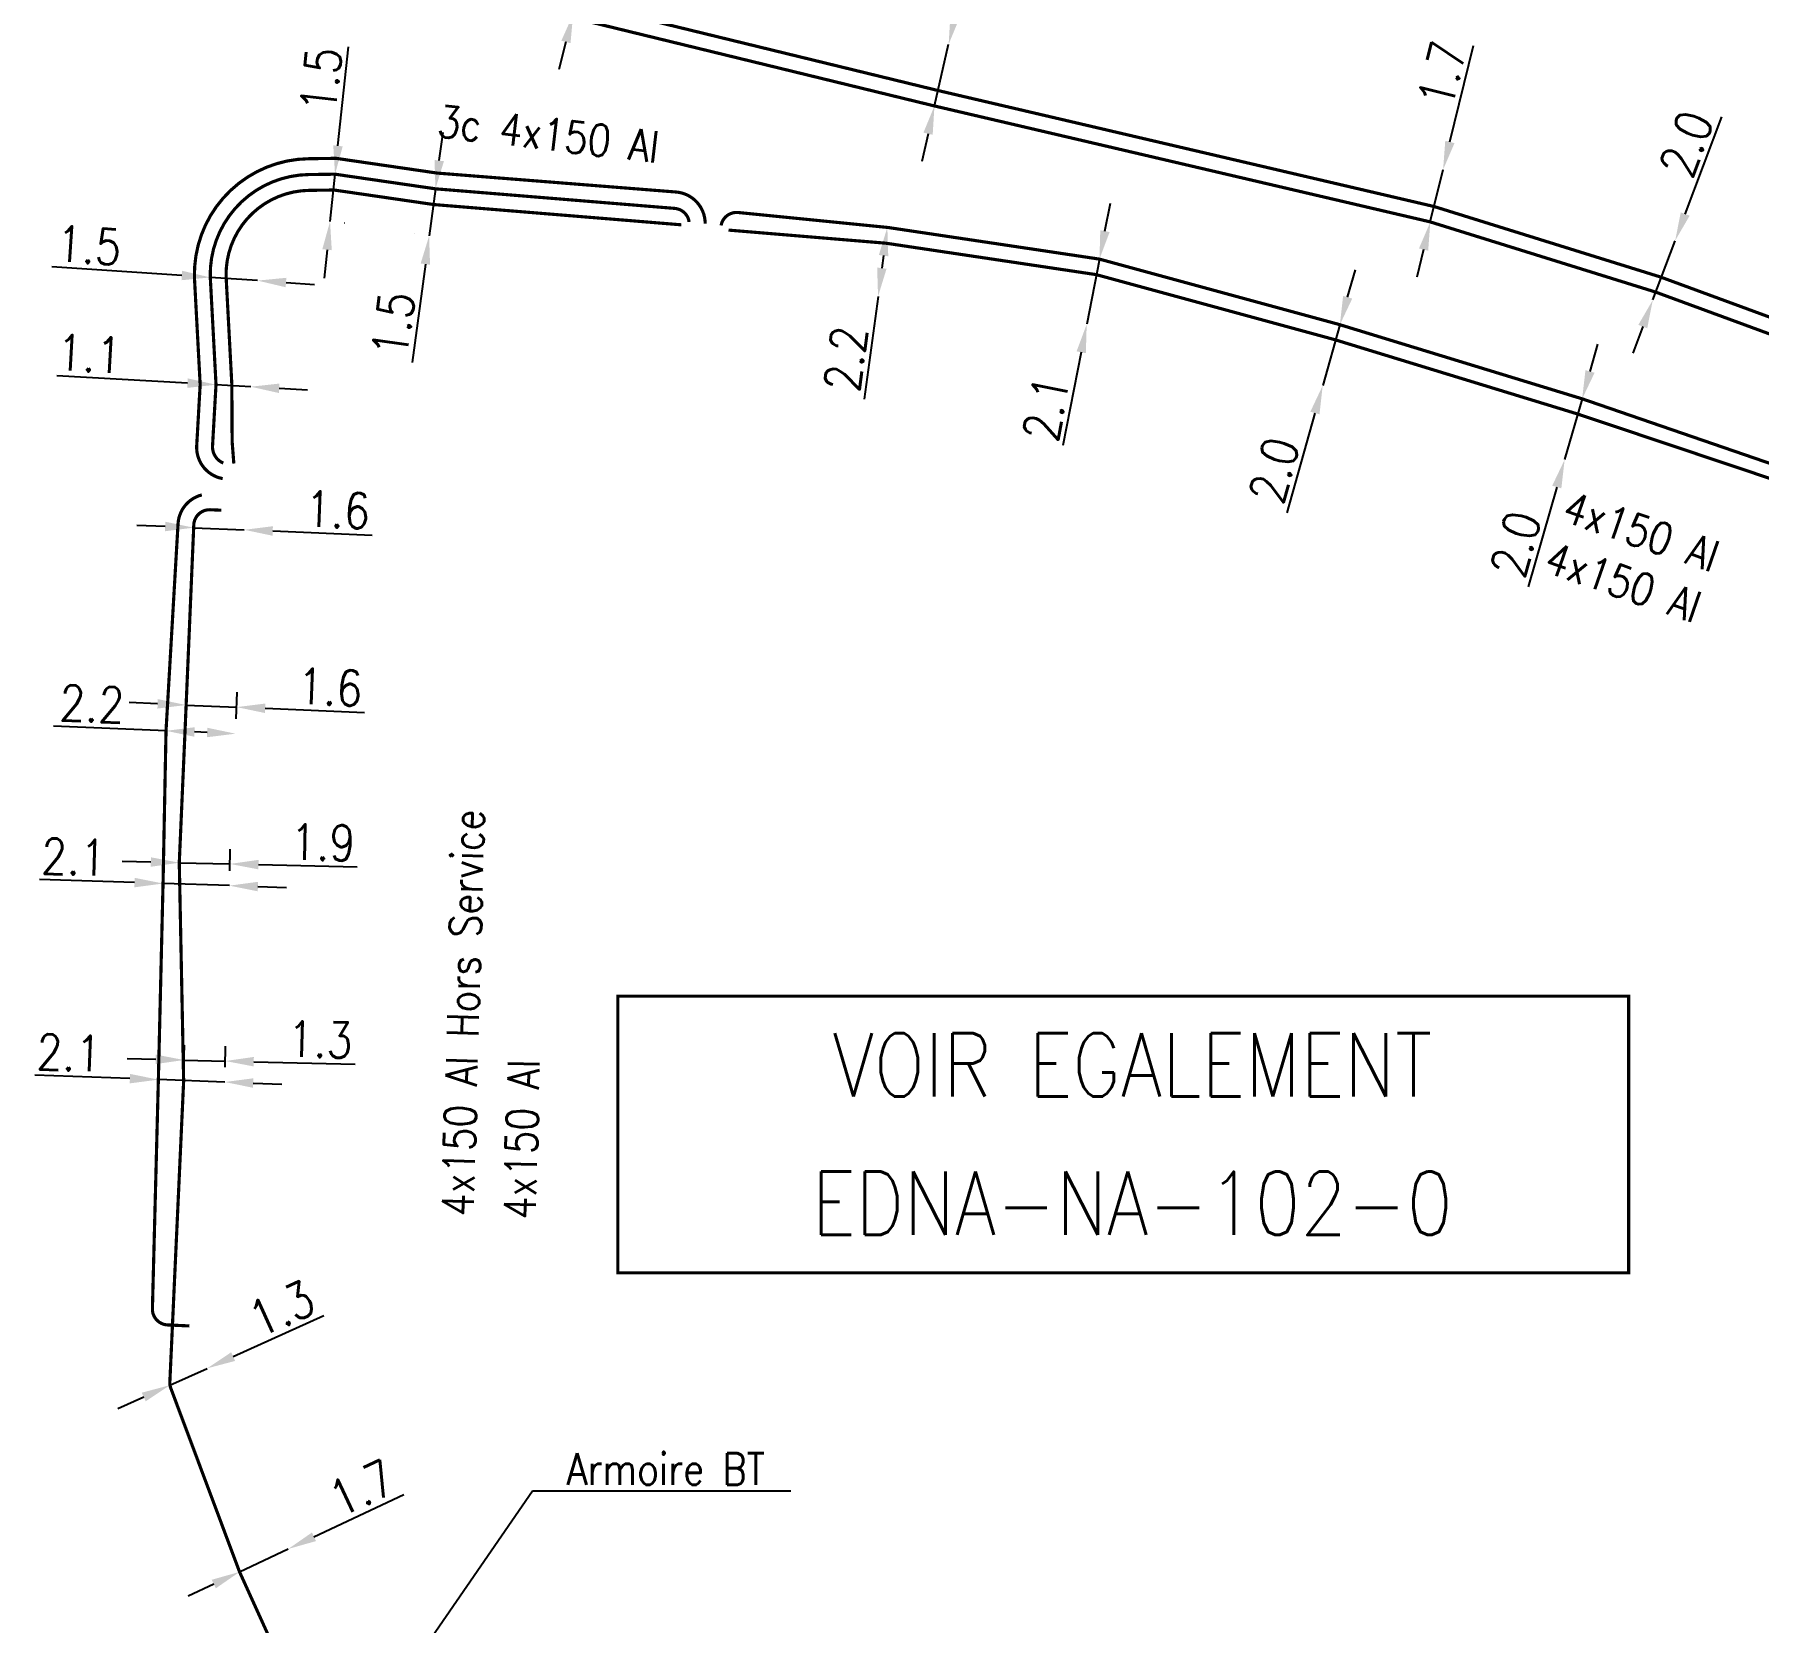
# Model space of a CAD drawing. Header units: millimetres. Extents: x 184994 to 186004, y 128000 to 129009.
# Drawn here: x 185234.6 to 185289.1, y 128299.9 to 128350.1 of the extents above; entities that cross this region are included whole.
import ezdxf
from ezdxf.enums import TextEntityAlignment as Align

# ---------------------------------------------------------------- set-up
doc = ezdxf.new("R2010")
doc.units = ezdxf.units.MM
doc.header["$PDMODE"] = 34
doc.linetypes.add('B_ST_Al', pattern=[2000, 1000, 1000])
doc.layers.get('Defpoints').update_dxf_attribs({"linetype": 'CONTINUOUS'})
for name, color, linetype in [('B_100', 3, 'CONTINUOUS'), ('B_110', 1, 'CONTINUOUS'), ('B_908', 252, 'CONTINUOUS'), ('B_930', 7, 'CONTINUOUS')]:
    doc.layers.add(name, color=color, linetype=linetype)
doc.styles.get("Standard").update_dxf_attribs({"font": 'romans.shx', "width": 0.85})
doc.linetypes.add('BT_HS', pattern='A,2,-1,["E",Standard,S=0.85,R=0,X=-0.27,Y=-0.4],-1', length=4)
doc.dimstyles.get("Standard").update_dxf_attribs({"dimtxt": 1.5, "dimasz": 1.2, "dimexe": 0.625, "dimexo": 0.625, "dimgap": 0.25, "dimtad": 1, "dimdec": 1, "dimzin": 0, "dimdsep": 46, "dimtxsty": 'Standard', "dimcen": -0.5, "dimadec": 0, "dimazin": 0, "dimtfac": 1, "dimtdec": 1, "dimtmove": 0, "dimatfit": 3, "dimfxl": 0, "dimtolj": 1, "dimtzin": 0, "dimarcsym": 0})

# ---------------------------------------------------------------- blocks, each defined once
blk = doc.blocks.new('*D286')
at = {"layer": 'B_100', "color": 0, "linetype": 'Continuous', "lineweight": -2, "transparency": 16777216}
for p, q in [((185283.758, 128339.441), (185284.006, 128340.306)), ((185283.509, 128338.576), (185282.956, 128336.654)), ((185282.708, 128335.789), (185281.802, 128332.638))]:
    blk.add_line(p, q, dxfattribs=at)
at = {"layer": 'B_100', "color": 0, "linetype": 'Continuous', "transparency": 16777216}
for points in [[(185283.614, 128339.482), (185283.902, 128339.399), (185283.509, 128338.576)], [(185282.563, 128335.83), (185282.852, 128335.747), (185282.956, 128336.654)]]:
    blk.add_solid(points, dxfattribs=at)
at = {"layer": 'Defpoints', "color": 0, "linetype": 'Continuous', "transparency": 16777216}
for p in [(185283.509, 128338.576), (185282.956, 128336.654), (185282.956, 128336.654)]:
    blk.add_point(p, dxfattribs=at)
at = {"layer": 'B_100', "color": 0, "linetype": 'Continuous', "transparency": 16777216, "insert": (185281.41, 128333.988), "char_height": 1.125, "attachment_point": 5, "rotation": 73.9582}
blk.add_mtext('\\A1;2.0', dxfattribs=at)
blk = doc.blocks.new('*D291')
at = {"layer": 'B_100', "color": 0, "linetype": 'Continuous', "lineweight": -2, "transparency": 16777216}
for p, q in [((185279.329, 128346.693), (185280.076, 128349.745)), ((185278.711, 128344.167), (185279.115, 128345.819)), ((185278.498, 128343.293), (185278.284, 128342.419))]:
    blk.add_line(p, q, dxfattribs=at)
at = {"layer": 'B_100', "color": 0, "linetype": 'Continuous', "transparency": 16777216}
for points in [[(185279.183, 128346.729), (185279.475, 128346.657), (185279.115, 128345.819)], [(185278.352, 128343.329), (185278.643, 128343.258), (185278.711, 128344.167)]]:
    blk.add_solid(points, dxfattribs=at)
at = {"layer": 'Defpoints', "color": 0, "linetype": 'Continuous', "transparency": 16777216}
for p in [(185279.115, 128345.819), (185279.115, 128345.819), (185278.711, 128344.167)]:
    blk.add_point(p, dxfattribs=at)
at = {"layer": 'B_100', "color": 0, "linetype": 'Continuous', "transparency": 16777216, "insert": (185279.081, 128348.834), "char_height": 1.125, "attachment_point": 5, "rotation": 76.256}
blk.add_mtext('\\A1;1.7', dxfattribs=at)
blk = doc.blocks.new('*D292')
at = {"layer": 'B_100', "color": 0, "linetype": 'Continuous', "lineweight": -2, "transparency": 16777216}
for p, q in [((185286.766, 128344.416), (185287.923, 128347.483)), ((185285.743, 128341.702), (185286.448, 128343.573)), ((185285.425, 128340.86), (185285.108, 128340.018))]:
    blk.add_line(p, q, dxfattribs=at)
at = {"layer": 'B_100', "color": 0, "linetype": 'Continuous', "transparency": 16777216}
for points in [[(185286.626, 128344.469), (185286.906, 128344.363), (185286.448, 128343.573)], [(185285.285, 128340.913), (185285.566, 128340.807), (185285.743, 128341.702)]]:
    blk.add_solid(points, dxfattribs=at)
at = {"layer": 'Defpoints', "color": 0, "linetype": 'Continuous', "transparency": 16777216}
for p in [(185286.448, 128343.573), (185286.448, 128343.573), (185285.743, 128341.702)]:
    blk.add_point(p, dxfattribs=at)
at = {"layer": 'B_100', "color": 0, "linetype": 'Continuous', "transparency": 16777216, "insert": (185286.801, 128346.635), "char_height": 1.125, "attachment_point": 5, "rotation": 69.3411}
blk.add_mtext('\\A1;2.0', dxfattribs=at)
blk = doc.blocks.new('*D293')
at = {"layer": 'B_100', "color": 0, "linetype": 'Continuous', "lineweight": -2, "transparency": 16777216}
for p, q in [((185263.69, 128350.658), (185264.426, 128353.853)), ((185263.04, 128347.832), (185263.488, 128349.781)), ((185262.838, 128346.955), (185262.636, 128346.078))]:
    blk.add_line(p, q, dxfattribs=at)
at = {"layer": 'B_100', "color": 0, "linetype": 'Continuous', "transparency": 16777216}
for points in [[(185263.544, 128350.692), (185263.837, 128350.624), (185263.488, 128349.781)], [(185262.692, 128346.988), (185262.984, 128346.921), (185263.04, 128347.832)]]:
    blk.add_solid(points, dxfattribs=at)
at = {"layer": 'Defpoints', "color": 0, "linetype": 'Continuous', "transparency": 16777216}
for p in [(185263.488, 128349.781), (185263.488, 128349.781), (185263.04, 128347.832)]:
    blk.add_point(p, dxfattribs=at)
at = {"layer": 'B_100', "color": 0, "linetype": 'Continuous', "transparency": 16777216, "insert": (185263.428, 128352.862), "char_height": 1.125, "attachment_point": 5, "rotation": 77.0366}
blk.add_mtext('\\A1;2.0', dxfattribs=at)
blk = doc.blocks.new('*D294')
at = {"layer": 'B_100', "color": 0, "linetype": 'Continuous', "lineweight": -2, "transparency": 16777216}
for p, q in [((185252.356, 128353.53), (185253.187, 128356.702)), ((185251.621, 128350.725), (185252.128, 128352.659)), ((185251.674, 128352.778), (185251.674, 128352.778)), ((185251.167, 128350.843), (185251.167, 128350.843)), ((185251.393, 128349.854), (185251.165, 128348.983))]:
    blk.add_line(p, q, dxfattribs=at)
at = {"layer": 'B_100', "color": 0, "linetype": 'Continuous', "transparency": 16777216}
for points in [[(185252.211, 128353.568), (185252.501, 128353.492), (185252.128, 128352.659)], [(185251.248, 128349.892), (185251.538, 128349.816), (185251.621, 128350.725)]]:
    blk.add_solid(points, dxfattribs=at)
at = {"layer": 'Defpoints', "color": 0, "linetype": 'Continuous', "transparency": 16777216}
for p in [(185252.128, 128352.659), (185252.128, 128352.659), (185251.621, 128350.725)]:
    blk.add_point(p, dxfattribs=at)
at = {"layer": 'B_100', "color": 0, "linetype": 'Continuous', "transparency": 16777216, "insert": (185252.16, 128355.741), "char_height": 1.125, "attachment_point": 5, "rotation": 75.32}
blk.add_mtext('\\A1;2.0', dxfattribs=at)
blk = doc.blocks.new('*D295')
at = {"layer": 'B_100', "color": 0, "linetype": 'Continuous', "lineweight": -2, "transparency": 16777216}
for p, q in [((185276.098, 128341.785), (185276.343, 128342.651)), ((185275.853, 128340.919), (185275.309, 128338.994)), ((185275.064, 128338.128), (185274.173, 128334.973))]:
    blk.add_line(p, q, dxfattribs=at)
at = {"layer": 'B_100', "color": 0, "linetype": 'Continuous', "transparency": 16777216}
for points in [[(185275.954, 128341.826), (185276.243, 128341.744), (185275.853, 128340.919)], [(185274.92, 128338.169), (185275.209, 128338.087), (185275.309, 128338.994)]]:
    blk.add_solid(points, dxfattribs=at)
at = {"layer": 'Defpoints', "color": 0, "linetype": 'Continuous', "transparency": 16777216}
for p in [(185275.853, 128340.919), (185275.309, 128338.994), (185275.309, 128338.994)]:
    blk.add_point(p, dxfattribs=at)
at = {"layer": 'B_100', "color": 0, "linetype": 'Continuous', "transparency": 16777216, "insert": (185273.774, 128336.322), "char_height": 1.125, "attachment_point": 5, "rotation": 74.2137}
blk.add_mtext('\\A1;2.0', dxfattribs=at)
blk = doc.blocks.new('*D296')
at = {"layer": 'B_100', "color": 0, "linetype": 'Continuous', "lineweight": -2, "transparency": 16777216}
for p, q in [((185268.428, 128343.875), (185268.601, 128344.758)), ((185268.255, 128342.991), (185267.851, 128340.931)), ((185267.678, 128340.047), (185267.1, 128337.098))]:
    blk.add_line(p, q, dxfattribs=at)
at = {"layer": 'B_100', "color": 0, "linetype": 'Continuous', "transparency": 16777216}
for points in [[(185268.281, 128343.903), (185268.575, 128343.846), (185268.255, 128342.991)], [(185267.531, 128340.076), (185267.825, 128340.019), (185267.851, 128340.931)]]:
    blk.add_solid(points, dxfattribs=at)
at = {"layer": 'Defpoints', "color": 0, "linetype": 'Continuous', "transparency": 16777216}
for p in [(185268.255, 128342.991), (185267.851, 128340.931), (185267.851, 128340.931)]:
    blk.add_point(p, dxfattribs=at)
at = {"layer": 'B_100', "color": 0, "linetype": 'Continuous', "transparency": 16777216, "insert": (185266.566, 128338.275), "char_height": 1.125, "attachment_point": 5, "rotation": 78.912}
blk.add_mtext('\\A1;2.1', dxfattribs=at)
blk = doc.blocks.new('*D297')
at = {"layer": 'B_100', "color": 0, "linetype": 'Continuous', "lineweight": -2, "transparency": 16777216}
for p, q in [((185261.431, 128343.101), (185261.378, 128342.705)), ((185261.258, 128341.813), (185260.821, 128338.564))]:
    blk.add_line(p, q, dxfattribs=at)
at = {"layer": 'B_100', "color": 0, "linetype": 'Continuous', "transparency": 16777216}
for points in [[(185261.282, 128343.121), (185261.58, 128343.081), (185261.551, 128343.993)], [(185261.229, 128342.725), (185261.526, 128342.685), (185261.258, 128341.813)]]:
    blk.add_solid(points, dxfattribs=at)
at = {"layer": 'Defpoints', "color": 0, "linetype": 'Continuous', "transparency": 16777216}
for p in [(185261.551, 128343.993), (185261.258, 128341.813), (185261.258, 128341.813)]:
    blk.add_point(p, dxfattribs=at)
at = {"layer": 'B_100', "color": 0, "linetype": 'Continuous', "transparency": 16777216, "insert": (185260.236, 128339.842), "char_height": 1.125, "attachment_point": 5, "rotation": 82.3424}
blk.add_mtext('\\A1;2.2', dxfattribs=at)
blk = doc.blocks.new('*D298')
at = {"layer": 'B_100', "color": 0, "linetype": 'Continuous', "lineweight": -2, "transparency": 16777216}
for p, q in [((185247.39, 128346.105), (185247.509, 128346.997)), ((185246.811, 128345.274), (185246.805, 128345.275)), ((185247.27, 128345.213), (185247.07, 128343.726)), ((185246.612, 128343.788), (185246.606, 128343.788)), ((185246.951, 128342.834), (185246.533, 128339.72))]:
    blk.add_line(p, q, dxfattribs=at)
at = {"layer": 'B_100', "color": 0, "linetype": 'Continuous', "transparency": 16777216}
for points in [[(185247.241, 128346.125), (185247.538, 128346.085), (185247.27, 128345.213)], [(185246.802, 128342.854), (185247.099, 128342.814), (185247.07, 128343.726)]]:
    blk.add_solid(points, dxfattribs=at)
at = {"layer": 'Defpoints', "color": 0, "linetype": 'Continuous', "transparency": 16777216}
for p in [(185247.276, 128345.212), (185247.07, 128343.726), (185247.076, 128343.725)]:
    blk.add_point(p, dxfattribs=at)
at = {"layer": 'B_100', "color": 0, "linetype": 'Continuous', "transparency": 16777216, "insert": (185245.939, 128340.931), "char_height": 1.125, "attachment_point": 5, "rotation": 82.3608}
blk.add_mtext('\\A1;1.5', dxfattribs=at)
blk = doc.blocks.new('*D299')
at = {"layer": 'B_100', "color": 0, "linetype": 'Continuous', "lineweight": -2, "transparency": 16777216}
for p, q in [((185244.19, 128346.57), (185244.52, 128349.695)), ((185243.938, 128344.183), (185244.096, 128345.675)), ((185244.552, 128345.627), (185244.562, 128345.626)), ((185244.395, 128344.135), (185244.404, 128344.134)), ((185243.844, 128343.288), (185243.749, 128342.393))]:
    blk.add_line(p, q, dxfattribs=at)
at = {"layer": 'B_100', "color": 0, "linetype": 'Continuous', "transparency": 16777216}
for points in [[(185244.041, 128346.586), (185244.339, 128346.554), (185244.096, 128345.675)], [(185243.695, 128343.304), (185243.993, 128343.273), (185243.938, 128344.183)]]:
    blk.add_solid(points, dxfattribs=at)
at = {"layer": 'Defpoints', "color": 0, "linetype": 'Continuous', "transparency": 16777216}
for p in [(185244.086, 128345.676), (185243.929, 128344.184), (185243.938, 128344.183)]:
    blk.add_point(p, dxfattribs=at)
at = {"layer": 'B_100', "color": 0, "linetype": 'Continuous', "transparency": 16777216, "insert": (185243.656, 128348.659), "char_height": 1.125, "attachment_point": 5, "rotation": 83.9755}
blk.add_mtext('\\A1;1.5', dxfattribs=at)
blk = doc.blocks.new('*D300')
at = {"layer": 'B_100', "color": 0, "linetype": 'Continuous', "lineweight": -2, "transparency": 16777216}
for p, q in [((185239.254, 128342.474), (185235.148, 128342.751)), ((185241.649, 128342.312), (185240.152, 128342.413)), ((185242.547, 128342.251), (185243.445, 128342.191))]:
    blk.add_line(p, q, dxfattribs=at)
at = {"layer": 'B_100', "color": 0, "linetype": 'Continuous', "transparency": 16777216}
for points in [[(185239.264, 128342.623), (185239.244, 128342.324), (185240.152, 128342.413)], [(185242.557, 128342.401), (185242.536, 128342.102), (185241.649, 128342.312)]]:
    blk.add_solid(points, dxfattribs=at)
at = {"layer": 'Defpoints', "color": 0, "linetype": 'Continuous', "transparency": 16777216}
for p in [(185240.152, 128342.413), (185241.649, 128342.312), (185241.649, 128342.312)]:
    blk.add_point(p, dxfattribs=at)
at = {"layer": 'B_100', "color": 0, "linetype": 'Continuous', "transparency": 16777216, "insert": (185236.317, 128343.424), "char_height": 1.125, "attachment_point": 5, "rotation": 356.1361}
blk.add_mtext('\\A1;1.5', dxfattribs=at)
blk = doc.blocks.new('*D301')
at = {"layer": 'B_100', "color": 0, "linetype": 'Continuous', "lineweight": -2, "transparency": 16777216}
for p, q in [((185239.436, 128339.073), (185235.307, 128339.307)), ((185241.433, 128338.959), (185240.334, 128339.022)), ((185242.331, 128338.908), (185243.23, 128338.857))]:
    blk.add_line(p, q, dxfattribs=at)
at = {"layer": 'B_100', "color": 0, "linetype": 'Continuous', "transparency": 16777216}
for points in [[(185239.444, 128339.222), (185239.427, 128338.923), (185240.334, 128339.022)], [(185242.34, 128339.058), (185242.323, 128338.759), (185241.433, 128338.959)]]:
    blk.add_solid(points, dxfattribs=at)
at = {"layer": 'Defpoints', "color": 0, "linetype": 'Continuous', "transparency": 16777216}
for p in [(185240.334, 128339.022), (185241.433, 128338.959), (185241.433, 128338.959)]:
    blk.add_point(p, dxfattribs=at)
at = {"layer": 'B_100', "color": 0, "linetype": 'Continuous', "transparency": 16777216, "insert": (185236.332, 128340), "char_height": 1.125, "attachment_point": 5, "rotation": 356.7533}
blk.add_mtext('\\A1;1.1', dxfattribs=at)
blk = doc.blocks.new('*D45')
at = {"layer": 'B_908', "color": 0, "linetype": 'Continuous', "lineweight": -2, "transparency": 16777216}
for p, q in [((185238.755, 128328.085), (185235.194, 128328.233)), ((185240.054, 128328.031), (185239.654, 128328.048))]:
    blk.add_line(p, q, dxfattribs=at)
at = {"layer": 'B_908', "color": 0, "linetype": 'Continuous', "transparency": 16777216}
for points in [[(185239.661, 128328.198), (185239.648, 128327.898), (185238.755, 128328.085)], [(185240.06, 128328.181), (185240.048, 128327.882), (185240.953, 128327.994)]]:
    blk.add_solid(points, dxfattribs=at)
at = {"layer": 'Defpoints', "color": 0, "linetype": 'Continuous', "transparency": 16777216}
for p in [(185238.755, 128328.085), (185240.953, 128327.994), (185240.953, 128327.994)]:
    blk.add_point(p, dxfattribs=at)
at = {"layer": 'B_908', "color": 0, "linetype": 'Continuous', "transparency": 16777216, "insert": (185236.413, 128328.933), "char_height": 1.125, "attachment_point": 5, "rotation": 357.6277}
blk.add_mtext('\\A1;2.2', dxfattribs=at)
blk = doc.blocks.new('*D46')
at = {"layer": 'B_908', "color": 0, "linetype": 'Continuous', "lineweight": -2, "transparency": 16777216}
for p, q in [((185237.613, 128317.093), (185234.61, 128317.2)), ((185240.611, 128316.986), (185238.513, 128317.061)), ((185241.511, 128316.954), (185242.41, 128316.922))]:
    blk.add_line(p, q, dxfattribs=at)
at = {"layer": 'B_908', "color": 0, "linetype": 'Continuous', "transparency": 16777216}
for points in [[(185237.619, 128317.243), (185237.608, 128316.943), (185238.513, 128317.061)], [(185241.516, 128317.104), (185241.506, 128316.804), (185240.611, 128316.986)]]:
    blk.add_solid(points, dxfattribs=at)
at = {"layer": 'Defpoints', "color": 0, "linetype": 'Continuous', "transparency": 16777216}
for p in [(185238.513, 128317.061), (185240.611, 128316.986), (185240.611, 128316.986)]:
    blk.add_point(p, dxfattribs=at)
at = {"layer": 'B_908', "color": 0, "linetype": 'Continuous', "transparency": 16777216, "insert": (185235.689, 128317.912), "char_height": 1.125, "attachment_point": 5, "rotation": 357.9597}
blk.add_mtext('\\A1;2.1', dxfattribs=at)
blk = doc.blocks.new('*D47')
at = {"layer": 'B_908', "color": 0, "linetype": 'Continuous', "lineweight": -2, "transparency": 16777216}
for p, q in [((185237.761, 128323.288), (185234.757, 128323.385)), ((185240.76, 128323.192), (185238.661, 128323.259)), ((185241.659, 128323.163), (185242.559, 128323.134))]:
    blk.add_line(p, q, dxfattribs=at)
at = {"layer": 'B_908', "color": 0, "linetype": 'Continuous', "transparency": 16777216}
for points in [[(185237.766, 128323.438), (185237.756, 128323.138), (185238.661, 128323.259)], [(185241.664, 128323.313), (185241.654, 128323.013), (185240.76, 128323.192)]]:
    blk.add_solid(points, dxfattribs=at)
at = {"layer": 'Defpoints', "color": 0, "linetype": 'Continuous', "transparency": 16777216}
for p in [(185238.661, 128323.259), (185240.76, 128323.192), (185240.76, 128323.192)]:
    blk.add_point(p, dxfattribs=at)
at = {"layer": 'B_908', "color": 0, "linetype": 'Continuous', "transparency": 16777216, "insert": (185235.834, 128324.1), "char_height": 1.125, "attachment_point": 5, "rotation": 358.1611}
blk.add_mtext('\\A1;2.1', dxfattribs=at)
blk = doc.blocks.new('*D506')
at = {"layer": 'B_100', "color": 0, "linetype": 'Continuous', "lineweight": -2, "transparency": 16777216}
for p, q in [((185243.431, 128302.614), (185246.273, 128303.954)), ((185241.079, 128301.505), (185242.617, 128302.23)), ((185240.265, 128301.121), (185239.451, 128300.737))]:
    blk.add_line(p, q, dxfattribs=at)
at = {"layer": 'B_100', "color": 0, "linetype": 'Continuous', "transparency": 16777216}
for points in [[(185243.367, 128302.75), (185243.495, 128302.479), (185242.617, 128302.23)], [(185240.201, 128301.257), (185240.329, 128300.986), (185241.079, 128301.505)]]:
    blk.add_solid(points, dxfattribs=at)
at = {"layer": 'Defpoints', "color": 0, "linetype": 'Continuous', "transparency": 16777216}
for p in [(185242.617, 128302.23), (185242.617, 128302.23), (185241.079, 128301.505)]:
    blk.add_point(p, dxfattribs=at)
at = {"layer": 'B_100', "color": 0, "linetype": 'Continuous', "transparency": 16777216, "insert": (185244.939, 128304.155), "char_height": 1.125, "attachment_point": 5, "rotation": 25.2476}
blk.add_mtext('\\A1;1.7', dxfattribs=at)
blk = doc.blocks.new('*D507')
at = {"layer": 'B_100', "color": 0, "linetype": 'Continuous', "lineweight": -2, "transparency": 16777216}
for p, q in [((185240.876, 128308.309), (185243.739, 128309.603)), ((185238.871, 128307.403), (185240.056, 128307.938)), ((185238.051, 128307.032), (185237.231, 128306.661))]:
    blk.add_line(p, q, dxfattribs=at)
at = {"layer": 'B_100', "color": 0, "linetype": 'Continuous', "transparency": 16777216}
for points in [[(185240.814, 128308.446), (185240.937, 128308.172), (185240.056, 128307.938)], [(185237.989, 128307.169), (185238.113, 128306.895), (185238.871, 128307.403)]]:
    blk.add_solid(points, dxfattribs=at)
at = {"layer": 'Defpoints', "color": 0, "linetype": 'Continuous', "transparency": 16777216}
for p in [(185240.056, 128307.938), (185240.056, 128307.938), (185238.871, 128307.403)]:
    blk.add_point(p, dxfattribs=at)
at = {"layer": 'B_100', "color": 0, "linetype": 'Continuous', "transparency": 16777216, "insert": (185242.408, 128309.825), "char_height": 1.125, "attachment_point": 5, "rotation": 24.3255}
blk.add_mtext('\\A1;1.3', dxfattribs=at)
blk = doc.blocks.new('*D508')
at = {"layer": 'B_100', "color": 0, "linetype": 'Continuous', "lineweight": -2, "transparency": 16777216}
for p, q in [((185239.323, 128317.486), (185239.339, 128318.15)), ((185240.623, 128317.455), (185240.638, 128318.119)), ((185238.428, 128317.703), (185237.528, 128317.724)), ((185239.328, 128317.681), (185240.627, 128317.65)), ((185241.527, 128317.629), (185244.728, 128317.552))]:
    blk.add_line(p, q, dxfattribs=at)
at = {"layer": 'B_100', "color": 0, "linetype": 'Continuous', "transparency": 16777216}
for points in [[(185238.431, 128317.853), (185238.424, 128317.553), (185239.328, 128317.681)], [(185241.531, 128317.779), (185241.523, 128317.479), (185240.627, 128317.65)]]:
    blk.add_solid(points, dxfattribs=at)
at = {"layer": 'Defpoints', "color": 0, "linetype": 'Continuous', "transparency": 16777216}
for p in [(185240.627, 128317.65), (185239.312, 128317.017), (185240.611, 128316.986)]:
    blk.add_point(p, dxfattribs=at)
at = {"layer": 'B_100', "color": 0, "linetype": 'Continuous', "transparency": 16777216, "insert": (185243.625, 128318.329), "char_height": 1.125, "attachment_point": 5, "rotation": 358.6322}
blk.add_mtext('\\A1;1.3', dxfattribs=at)
blk = doc.blocks.new('*D509')
at = {"layer": 'B_100', "color": 0, "linetype": 'Continuous', "lineweight": -2, "transparency": 16777216}
for p, q in [((185239.169, 128323.712), (185239.185, 128324.385)), ((185240.771, 128323.661), (185240.787, 128324.347)), ((185238.274, 128323.938), (185237.374, 128323.96)), ((185239.174, 128323.917), (185240.776, 128323.878)), ((185241.676, 128323.857), (185244.794, 128323.782))]:
    blk.add_line(p, q, dxfattribs=at)
at = {"layer": 'B_100', "color": 0, "linetype": 'Continuous', "transparency": 16777216}
for points in [[(185238.278, 128324.088), (185238.27, 128323.788), (185239.174, 128323.917)], [(185241.68, 128324.007), (185241.672, 128323.707), (185240.776, 128323.878)]]:
    blk.add_solid(points, dxfattribs=at)
at = {"layer": 'Defpoints', "color": 0, "linetype": 'Continuous', "transparency": 16777216}
for p in [(185240.776, 128323.878), (185239.158, 128323.243), (185240.76, 128323.192)]:
    blk.add_point(p, dxfattribs=at)
at = {"layer": 'B_100', "color": 0, "linetype": 'Continuous', "transparency": 16777216, "insert": (185243.714, 128324.558), "char_height": 1.125, "attachment_point": 5, "rotation": 358.6278}
blk.add_mtext('\\A1;1.9', dxfattribs=at)
blk = doc.blocks.new('*D510')
at = {"layer": 'B_100', "color": 0, "linetype": 'Continuous', "lineweight": -2, "transparency": 16777216}
for p, q in [((185238.49, 128328.937), (185237.591, 128328.975)), ((185239.374, 128328.529), (185239.409, 128329.368)), ((185239.389, 128328.9), (185240.988, 128328.834)), ((185240.973, 128328.463), (185241.008, 128329.302)), ((185241.887, 128328.797), (185245.027, 128328.667))]:
    blk.add_line(p, q, dxfattribs=at)
at = {"layer": 'B_100', "color": 0, "linetype": 'Continuous', "transparency": 16777216}
for points in [[(185238.496, 128329.087), (185238.484, 128328.788), (185239.389, 128328.9)], [(185241.894, 128328.947), (185241.881, 128328.647), (185240.988, 128328.834)]]:
    blk.add_solid(points, dxfattribs=at)
at = {"layer": 'Defpoints', "color": 0, "linetype": 'Continuous', "transparency": 16777216}
for p in [(185240.988, 128328.834), (185239.355, 128328.06), (185240.953, 128327.994)]:
    blk.add_point(p, dxfattribs=at)
at = {"layer": 'B_100', "color": 0, "linetype": 'Continuous', "transparency": 16777216, "insert": (185243.938, 128329.462), "char_height": 1.125, "attachment_point": 5, "rotation": 357.6277}
blk.add_mtext('\\A1;1.6', dxfattribs=at)
blk = doc.blocks.new('*D528')
at = {"layer": 'B_100', "color": 0, "linetype": 'Continuous', "lineweight": -2, "transparency": 16777216}
for p, q in [((185238.729, 128334.541), (185237.83, 128334.578)), ((185239.629, 128334.504), (185241.227, 128334.437)), ((185242.126, 128334.4), (185245.266, 128334.27))]:
    blk.add_line(p, q, dxfattribs=at)
at = {"layer": 'B_100', "color": 0, "linetype": 'Continuous', "transparency": 16777216}
for points in [[(185238.736, 128334.691), (185238.723, 128334.391), (185239.629, 128334.504)], [(185242.133, 128334.55), (185242.12, 128334.25), (185241.227, 128334.437)]]:
    blk.add_solid(points, dxfattribs=at)
at = {"layer": 'Defpoints', "color": 0, "linetype": 'Continuous', "transparency": 16777216}
for p in [(185239.629, 128334.504), (185241.227, 128334.437), (185241.227, 128334.437)]:
    blk.add_point(p, dxfattribs=at)
at = {"layer": 'B_100', "color": 0, "linetype": 'Continuous', "transparency": 16777216, "insert": (185244.177, 128335.066), "char_height": 1.125, "attachment_point": 5, "rotation": 357.6277}
blk.add_mtext('\\A1;1.6', dxfattribs=at)

msp = doc.modelspace()

# ---------------------------------------------------------------- linework, layer by layer
at = {"layer": 'B_100', "linetype": 'B_ST_Al', "const_width": 0.1, "flags": 128}
for points in [[(185311.171, 128332.126), (185310.556, 128330.956, -0.426828), (185309.862, 128330.756), (185305.954, 128333.028), (185302.338, 128335.035), (185297.197, 128337.52), (185290.075, 128340.922), (185285.985, 128342.426), (185278.835, 128344.652), (185263.153, 128348.319), (185251.694, 128351.113), (185242.794, 128353.24, -0.298406), (185242.09, 128353.987), (185242.248, 128359.013), (185242.332, 128359.124)], [(185255.794, 128344.11, 0.392669), (185254.873, 128345.112), (185247.326, 128345.71), (185244.129, 128346.176), (185243.265, 128346.164, 0.417951), (185239.653, 128342.41), (185239.834, 128339.028), (185239.725, 128337.095, 0.378694), (185240.545, 128336.055, 0.378694)], [(185255.287, 128344.165, 0.350998), (185254.833, 128344.594), (185247.27, 128345.213), (185244.096, 128345.675), (185243.272, 128345.664, 0.417336), (185240.153, 128342.43), (185240.335, 128339.028), (185240.224, 128337.067, 0.305589), (185240.566, 128336.545), (185240.566, 128336.545)], [(185302.971, 128327.983), (185303.09, 128328.149, 0.407053), (185303.019, 128328.613), (185302.08, 128329.256), (185294.887, 128334.662), (185283.523, 128338.572), (185275.831, 128340.925), (185268.257, 128342.991), (185261.57, 128343.991), (185256.839, 128344.464, 0.39186), (185256.297, 128344.055, 0.39186)], [(185244.624, 128296.527), (185244.063, 128296.224, -0.434872), (185243.37, 128296.457), (185241.079, 128301.505), (185238.907, 128307.307, -0.101377), (185238.876, 128307.505), (185239.312, 128317.017), (185239.174, 128323.917), (185239.355, 128328.06), (185239.629, 128334.504), (185239.632, 128334.592, -0.414214), (185240.153, 128335.071), (185240.503, 128335.056)]]:
    msp.add_lwpolyline(points, format="xyb", dxfattribs=at)
at = {"layer": 'B_110', "linetype": 'B_ST_Al', "const_width": 0.1, "flags": 128}
for points in [[(185311.557, 128331.918), (185310.974, 128330.794, -0.425512), (185309.592, 128330.385), (185305.708, 128332.593), (185302.108, 128334.591), (185296.981, 128337.069), (185289.88, 128340.461), (185285.824, 128341.952), (185278.703, 128344.169), (185263.037, 128347.832), (185251.577, 128350.627), (185242.678, 128352.754, -0.30961), (185241.588, 128353.958), (185241.777, 128359.143, -0.407076), (185242.282, 128359.625), (185242.338, 128359.624)], [(185255.041, 128344.075), (185247.213, 128344.716), (185244.063, 128345.175), (185243.278, 128345.164, 0.416549), (185240.653, 128342.449), (185240.835, 128339.027), (185240.844, 128337.233), (185240.898, 128336.531)]]:
    msp.add_lwpolyline(points, format="xyb", dxfattribs=at)
for points in [[(185283.377, 128338.093), (185275.693, 128340.445), (185268.154, 128342.501), (185261.508, 128343.494), (185256.532, 128343.908)], [(185302.564, 128328.273), (185302.586, 128328.303), (185301.796, 128328.845), (185294.67, 128334.308), (185283.346, 128338.104)]]:
    msp.add_lwpolyline(points, dxfattribs=at)
at = {"layer": 'B_908', "linetype": 'BT_HS', "const_width": 0.1, "flags": 128}
msp.add_lwpolyline([(185239.886, 128335.54, 0.326605), (185239.135, 128334.629), (185239.129, 128334.525), (185238.755, 128328.085), (185238.662, 128323.311), (185238.513, 128317.061), (185238.325, 128309.823, 0.40797), (185238.801, 128309.31), (185239.495, 128309.278)], format="xyb", dxfattribs=at)
at = {"layer": 'B_930', "linetype": 'B_ST_Al', "const_width": 0.1}
msp.add_lwpolyline([(185253.032, 128319.699), (185284.977, 128319.699), (185284.977, 128310.958), (185253.032, 128310.958)], close=True, dxfattribs=at)

# ---------------------------------------------------------------- texts
at = {"layer": 'B_100', "linetype": 'B_ST_Al', "width": 0.85}
msp.add_text('3c 4x150 Al', height=1, rotation=353.1093, dxfattribs=at).set_placement((185250.841, 128346.944), align=Align.MIDDLE)
at = {"layer": 'B_100', "width": 0.85}
for rotation, p in [(341.0143, (185282.823, 128334.734)), (88.4282, (185250.426, 128312.63))]:
    msp.add_text('4x150 Al', height=1, rotation=rotation, dxfattribs=at).set_placement(p)
at = {"layer": 'B_100', "linetype": 'Continuous', "insert": (185251.421, 128304.255), "char_height": 1, "attachment_point": 7}
msp.add_mtext('Armoire BT', dxfattribs=at)
at = {"layer": 'B_110', "linetype": 'B_ST_Al', "width": 0.85}
msp.add_text('4x150 Al', height=1, rotation=341.0143, dxfattribs=at).set_placement((185282.255, 128333.127))
at = {"layer": 'B_908', "width": 0.85}
msp.add_text('4x150 Al Hors Service', height=1, rotation=88.4282, dxfattribs=at).set_placement((185248.468, 128312.729))
at = {"layer": 'B_930', "width": 0.85}
for s, p in [('VOIR EGALEMENT', (185269.292, 128316.528)), ('EDNA-NA-102-0', (185269.292, 128312.154))]:
    msp.add_text(s, height=2, dxfattribs=at).set_placement(p, align=Align.CENTER)

# ---------------------------------------------------------------- dimensions: what is measured, and where the dimension line sits
at = {"layer": 'B_100', "linetype": 'Continuous'}
for base, p1, p2, angle, picture, middle, dimtype in [((185252.128, 128352.659), (185251.621, 128350.725), (185252.128, 128352.659), 75.32, '*D294', (185252.885, 128355.551), 161), ((185263.488, 128349.781), (185263.04, 128347.832), (185263.488, 128349.781), 77.0366, '*D293', (185264.159, 128352.694), 161), ((185243.938, 128344.183), (185244.086, 128345.676), (185243.929, 128344.184), 263.9755, '*D299', (185244.402, 128348.58), 161), ((185279.115, 128345.819), (185278.711, 128344.167), (185279.115, 128345.819), 76.256, '*D291', (185279.809, 128348.656), 161), ((185286.448, 128343.573), (185285.743, 128341.702), (185286.448, 128343.573), 69.3411, '*D292', (185287.503, 128346.371), 161), ((185247.07, 128343.726), (185247.276, 128345.212), (185247.076, 128343.725), 262.3608, '*D298', (185246.682, 128340.831), 161), ((185267.851, 128340.931), (185268.255, 128342.991), (185267.851, 128340.931), 258.912, '*D296', (185267.302, 128338.131), 161), ((185241.649, 128342.312), (185240.152, 128342.413), (185241.649, 128342.312), 356.1361, '*D300', (185236.266, 128342.676), 161), ((185261.258, 128341.813), (185261.551, 128343.993), (185261.258, 128341.813), 262.3424, '*D297', (185260.979, 128339.742), 161), ((185275.309, 128338.994), (185275.853, 128340.919), (185275.309, 128338.994), 254.2137, '*D295', (185274.496, 128336.118), 161), ((185241.433, 128338.959), (185240.334, 128339.022), (185241.433, 128338.959), 356.7533, '*D301', (185236.29, 128339.251), 161), ((185282.956, 128336.654), (185283.509, 128338.576), (185282.956, 128336.654), 253.9582, '*D286', (185282.13, 128333.781), 161), ((185241.227, 128334.437), (185239.629, 128334.504), (185241.227, 128334.437), 177.6277, '*D528', (185244.146, 128334.317), 160), ((185240.988, 128328.834), (185239.355, 128328.06), (185240.953, 128327.994), 177.6277, '*D510', (185243.907, 128328.713), 160), ((185240.627, 128317.65), (185239.312, 128317.017), (185240.611, 128316.986), 178.6322, '*D508', (185243.607, 128317.579), 160), ((185240.056, 128307.938), (185238.871, 128307.403), (185240.056, 128307.938), 204.3255, '*D507', (185242.717, 128309.141), 160), ((185242.617, 128302.23), (185241.079, 128301.505), (185242.617, 128302.23), 205.2476, '*D506', (185245.259, 128303.476), 160)]:
    dim = msp.add_linear_dim(base=base, p1=p1, p2=p2, angle=angle, dimstyle='Standard', override={"dimscale": 0.75}, dxfattribs=at)
    dim.commit()
    dim.dimension.update_dxf_attribs({"geometry": picture, "text_midpoint": middle, "dimtype": dimtype})
dim = msp.add_linear_dim(base=(185240.776, 128323.878), p1=(185239.158, 128323.243), p2=(185240.76, 128323.192), angle=178.6278, text='1.9', dimstyle='Standard', override={"dimscale": 0.75}, dxfattribs=at)
dim.commit()
dim.dimension.update_dxf_attribs({"geometry": '*D509', "text_midpoint": (185243.696, 128323.808), "dimtype": 160})
at = {"layer": 'B_908', "linetype": 'Continuous'}
for base, p1, p2, angle, picture, middle in [((185240.953, 128327.994), (185238.755, 128328.085), (185240.953, 128327.994), 357.6277, '*D45', (185236.382, 128328.184)), ((185240.76, 128323.192), (185238.661, 128323.259), (185240.76, 128323.192), 358.1611, '*D47', (185235.809, 128323.351)), ((185240.611, 128316.986), (185238.513, 128317.061), (185240.611, 128316.986), 357.9597, '*D46', (185235.662, 128317.163))]:
    dim = msp.add_linear_dim(base=base, p1=p1, p2=p2, angle=angle, dimstyle='Standard', override={"dimscale": 0.75}, dxfattribs=at)
    dim.commit()
    dim.dimension.update_dxf_attribs({"geometry": picture, "text_midpoint": middle, "dimtype": 161})

# ---------------------------------------------------------------- leaders
at = {"layer": 'B_100', "linetype": 'Continuous', "annotation_type": 0, "has_hookline": 1, "hookline_direction": 0, "text_width": 7.083}
msp.add_leader([(185246.111, 128297.944), (185250.334, 128304.067), (185251.234, 128304.067)], dimstyle='Standard', override={"dimscale": 0.75}, dxfattribs=at)

doc.saveas('drawing.dxf')
